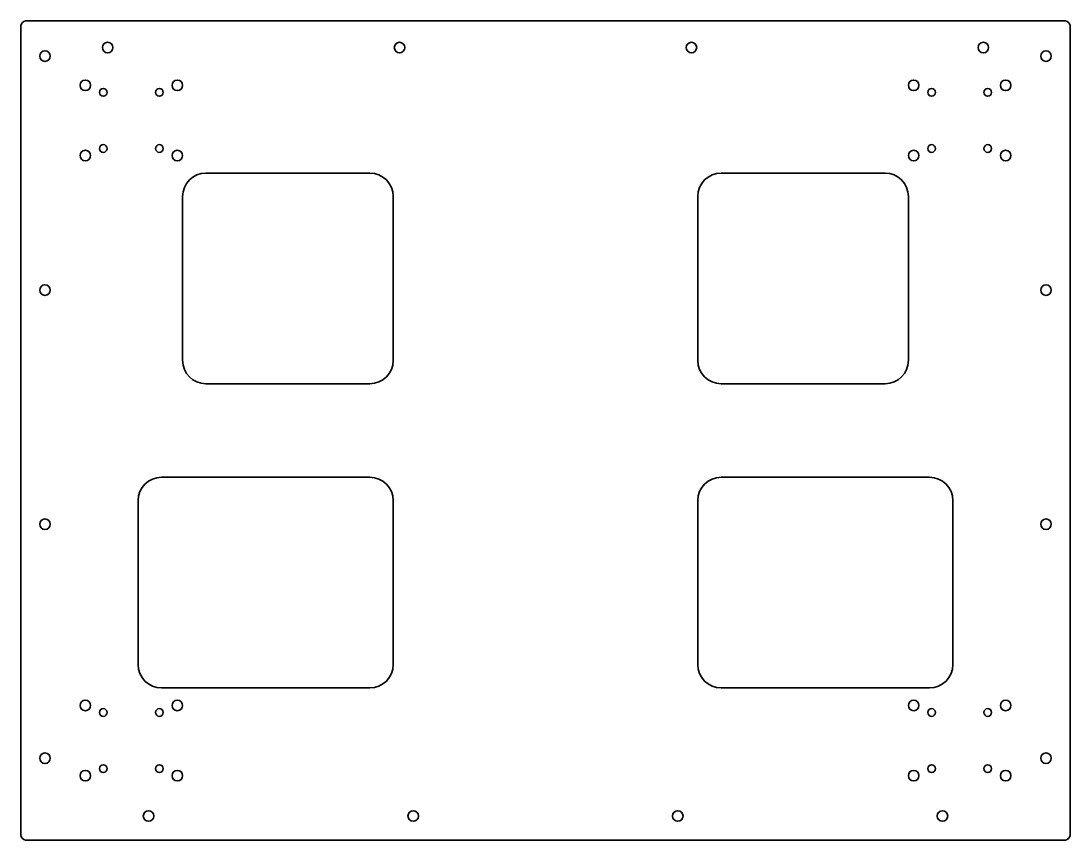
# Model space of a CAD drawing. Header units: inches. Extents: x 0 to 896, y 0 to 700.
import ezdxf

# ---------------------------------------------------------------- set-up
doc = ezdxf.new("R2010")
doc.units = ezdxf.units.IN
doc.header["$MEASUREMENT"] = 0
doc.layers.add('Visible (ANSI)', color=7, linetype='Continuous', lineweight=35)

# ---------------------------------------------------------------- blocks, each defined once
blk = doc.blocks.new('GLD-V003-BASE001_Chapa Rigidizadora Trasera_GLD-V003-BASE001')
at = {"layer": 'Visible (ANSI)'}
for p, q in [((-444, 350), (444, 350)), ((-448, -346), (-448, 346)), ((448, 346), (448, -346)), ((-290, 220), (-150, 220)), ((150, 220), (290, 220)), ((-310, 60), (-310, 200)), ((-130, 200), (-130, 60)), ((130, 60), (130, 200)), ((310, 200), (310, 60)), ((-150, 40), (-290, 40)), ((290, 40), (150, 40)), ((-328, -40), (-150, -40)), ((150, -40), (328, -40)), ((-348, -200), (-348, -60)), ((-130, -60), (-130, -200)), ((130, -200), (130, -60)), ((348, -60), (348, -200)), ((-150, -220), (-328, -220)), ((328, -220), (150, -220)), ((444, -350), (-444, -350))]:
    blk.add_line(p, q, dxfattribs=at)
for centre, radius in [((-374, 327.26), 4.5), ((-124.67, 327.26), 4.5), ((124.67, 327.26), 4.5), ((374, 327.26), 4.5), ((-427.5, 320), 4.5), ((427.5, 320), 4.5), ((-393, 295), 4.5), ((-314.5, 295), 4.5), ((314.5, 295), 4.5), ((393, 295), 4.5), ((-377.75, 289), 3.3), ((-329.75, 289), 3.3), ((329.75, 289), 3.3), ((377.75, 289), 3.3), ((-377.75, 241), 3.3), ((-329.75, 241), 3.3), ((329.75, 241), 3.3), ((377.75, 241), 3.3), ((-393, 235), 4.5), ((-314.5, 235), 4.5), ((314.5, 235), 4.5), ((393, 235), 4.5), ((-427.5, 119.97), 4.5), ((427.5, 119.97), 4.5), ((-427.5, -80.07), 4.5), ((427.5, -80.07), 4.5), ((-393, -235), 4.5), ((-314.5, -235), 4.5), ((314.5, -235), 4.5), ((393, -235), 4.5), ((-377.75, -241), 3.3), ((-329.75, -241), 3.3), ((329.75, -241), 3.3), ((377.75, -241), 3.3), ((-427.5, -280.1), 4.5), ((427.5, -280.1), 4.5), ((-377.75, -289), 3.3), ((-329.75, -289), 3.3), ((329.75, -289), 3.3), ((377.75, -289), 3.3), ((-393, -295), 4.5), ((-314.5, -295), 4.5), ((314.5, -295), 4.5), ((393, -295), 4.5), ((-339, -329.5), 4.5), ((-113, -329.5), 4.5), ((113, -329.5), 4.5), ((339, -329.5), 4.5)]:
    blk.add_circle(centre, radius, dxfattribs=at)
at = {"layer": 'Visible (ANSI)', "extrusion": (0, 0, -1)}
for centre, start, end in [((444, 346), 0, 90), ((-444, 346), 90, 180), ((444, -346), 270, 360), ((-444, -346), 180, 270)]:
    blk.add_arc(centre, 4, start, end, dxfattribs=at)
at = {"layer": 'Visible (ANSI)'}
for centre, start, end in [((-290, 200), 90, 180), ((-150, 200), 0, 90), ((150, 200), 90, 180), ((290, 200), 0, 90), ((-290, 60), 180, 270), ((-150, 60), 270, 0), ((150, 60), 180, 270), ((290, 60), 270, 360), ((-328, -60), 90, 180), ((-150, -60), 0, 90), ((150, -60), 90, 180), ((328, -60), 0, 90), ((-328, -200), 180, 270), ((-150, -200), 270, 0), ((150, -200), 180, 270), ((328, -200), 270, 360)]:
    blk.add_arc(centre, 20, start, end, dxfattribs=at)

msp = doc.modelspace()

# ---------------------------------------------------------------- block references
msp.add_blockref('GLD-V003-BASE001_Chapa Rigidizadora Trasera_GLD-V003-BASE001', (448, 350))

doc.saveas('drawing.dxf')
